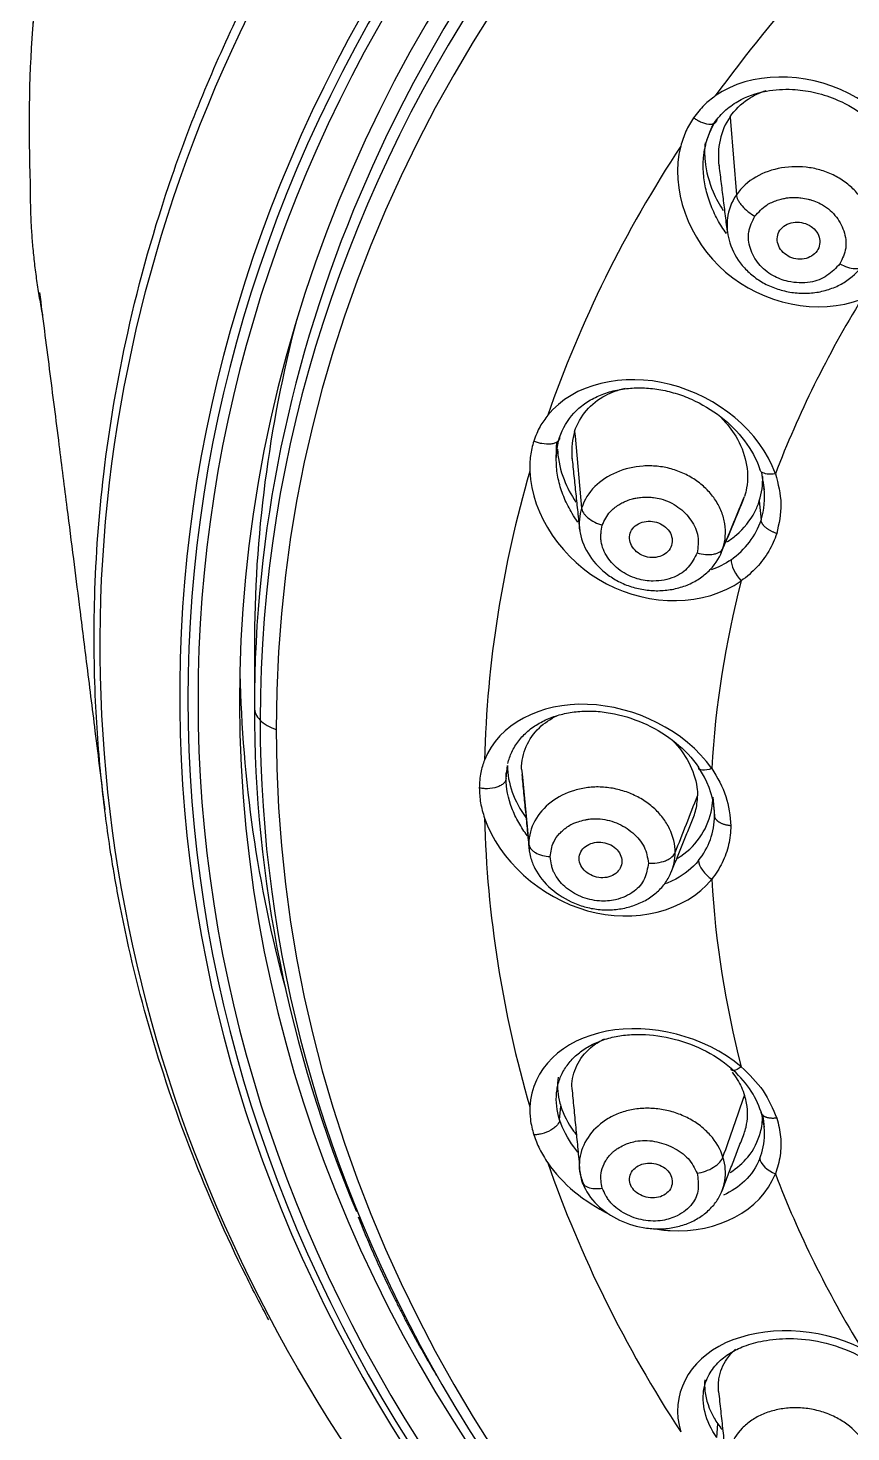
# Model space of a CAD drawing. Extents: x 0 to 1128, y 0 to 827.
# Drawn here: x 421.05 to 437.92, y 517.7 to 546.5 of the extents above; entities that cross this region are included whole.
import ezdxf

# ---------------------------------------------------------------- set-up
doc = ezdxf.new("R2010")
doc.units = 0
doc.header["$LTSCALE"] = 3
doc.header["$MEASUREMENT"] = 0
doc.layers.add('1', color=7, linetype='CONTINUOUS')

msp = doc.modelspace()

# ---------------------------------------------------------------- linework, layer by layer
at = {"layer": '1', "color": 7, "linetype": 'Continuous'}
for p, q in [((435.447, 544.681), (435.455, 544.581)), ((435.455, 544.581), (435.576, 543.08)), ((432.259, 538.224), (432.267, 538.127)), ((432.267, 538.127), (432.402, 536.653)), ((436.046, 536.799), (436.081, 536.407)), ((425.691, 533.801), (425.691, 532.561)), ((430.854, 531.101), (430.88, 531.372)), ((431.171, 531.296), (431.18, 531.2)), ((431.18, 531.2), (431.319, 529.757)), ((435.092, 530.722), (435.129, 530.338)), ((431.952, 524.103), (431.977, 524.38)), ((432.396, 522.926), (432.402, 522.86)), ((435.173, 517.582), (435.195, 517.864))]:
    msp.add_line(p, q, dxfattribs=at)
for centre, major_axis, ratio, start_param, end_param in [((463.091, 532.806), (38.932, 0), 0.838671, 1.570796, 3.633743), ((463.091, 532.736), (38.762, 0), 0.838671, 1.570796, 4.712389), ((463.091, 532.712), (38.555, 0), 0.838671, 1.570796, 4.712389), ((463.091, 532.712), (-37.7, 0), 0.838671, 4.712389, 7.319813), ((463.091, 532.561), (37.4, 0), 0.838671, 1.570796, 2.79938), ((463.091, 532.303), (37.281, 0), 0.838671, 0, 3.141593), ((463.091, 532.107), (-36.953, 0), 0.838671, 4.712389, 6.283185), ((463.091, 530.889), (32.688, 0), 0.838671, 2.377866, 2.596335), ((463.091, 530.889), (32.688, 0), 0.838671, 2.639701, 2.858134), ((463.091, 532.561), (37.4, 0), 0.838671, 2.79938, 3.141593), ((463.091, 530.174), (28.054, 0), 0.838671, 2.666299, 2.83139), ((463.091, 533.801), (-37.4, 0), 0.838671, 6.067004, 6.283185), ((463.091, 530.889), (32.688, 0), 0.838671, 2.9015, 3.119934), ((463.091, 530.174), (28.053, 0), 0.838671, 2.928098, 3.093188), ((463.091, 533.801), (37.7, 0), 0.838671, 3.158773, 3.365038), ((426.691, 532.561), (-1, 0), 0.544639, 0, 0.492121), ((463.091, 532.561), (37.4, 0), 0.838671, 3.141593, 3.47762), ((463.091, 532.303), (37.281, 0), 0.838671, 3.141593, 3.592657), ((426.691, 532.561), (1, 0), 0.544639, 3.633714, 4.125835), ((463.091, 532.107), (-36.953, 0), 0.838671, 0, 1.570796), ((463.091, 530.889), (32.688, 0), 0.838671, 3.1633, 3.381733), ((463.091, 530.174), (28.053, 0), 0.838671, 3.189896, 3.354986), ((463.091, 530.889), (32.688, 0), 0.838671, 3.425099, 3.643533), ((463.091, 530.174), (28.054, 0), 0.838671, 3.451694, 3.616785), ((463.091, 532.303), (37.281, 0), 0.838671, 3.592657, 5.752256)]:
    msp.add_ellipse(centre, major_axis=major_axis, ratio=ratio, start_param=start_param, end_param=end_param, dxfattribs=at)
for points, knots in [([(463.092, 576.731), (461.625, 576.742), (458.622, 576.643), (454.215, 576.105), (450.031, 575.25), (446.284, 574.171), (442.98, 572.956), (440.115, 571.668), (437.662, 570.361), (435.397, 568.967), (433.385, 567.544), (431.677, 566.165), (430.376, 564.999), (429.321, 563.967), (428.383, 562.971), (427.448, 561.891), (426.53, 560.722), (425.588, 559.385), (424.619, 557.825), (423.605, 555.906), (422.678, 553.723), (421.916, 551.337), (421.398, 548.941), (421.079, 546.251), (421.052, 544.382), (421.097, 543.313)], [0, 0, 0, 0, 0.064721, 0.133436, 0.197352, 0.256812, 0.311316, 0.360669, 0.405217, 0.445127, 0.49094, 0.528108, 0.556544, 0.580716, 0.604638, 0.628295, 0.656369, 0.684261, 0.716828, 0.75682, 0.804138, 0.848945, 0.897193, 0.941937, 1, 1, 1, 1]), ([(457.049, 500.187), (452.009, 500.822), (447.151, 502.263), (438.405, 506.497), (434.502, 509.329), (428.215, 515.942), (425.807, 519.77), (422.84, 527.862), (422.264, 532.152), (423.018, 540.604), (424.347, 544.774), (428.74, 552.406), (431.787, 555.884), (439.203, 561.648), (443.549, 563.945), (452.984, 567.053), (458.003, 567.853), (463.091, 567.852)], [0, 0, 0, 0, 0.125, 0.125, 0.25, 0.25, 0.375, 0.375, 0.5, 0.5, 0.625, 0.625, 0.75, 0.75, 0.875, 0.875, 1, 1, 1, 1]), ([(422.809, 529.197), (422.786, 529.332), (422.692, 529.913), (422.541, 531.075), (422.408, 532.816), (422.39, 534.955), (422.576, 537.483), (423.067, 540.38), (423.981, 543.611), (425.44, 547.119), (427.573, 550.817), (430.498, 554.596), (434.329, 558.29), (439.101, 561.778), (442.901, 563.57), (444.869, 564.499)], [0, 0, 0, 0, 0.009615, 0.041386, 0.082395, 0.132638, 0.192115, 0.260823, 0.338758, 0.425918, 0.5223, 0.627902, 0.74272, 0.866749, 1, 1, 1, 1]), ([(439.503, 542.91), (439.46, 543.824), (438.784, 544.705), (436.976, 545.615), (435.869, 545.619), (435.143, 545.107)], [0, 0, 0, 0, 0.5, 0.5, 1, 1, 1, 1]), ([(435.094, 544.511), (435.162, 544.616), (435.313, 544.796), (435.67, 545.058), (436.146, 545.226), (436.684, 545.258), (437.159, 545.196), (437.652, 545.045), (438.21, 544.735), (438.54, 544.42), (438.698, 544.221)], [0, 0, 0, 0, 0.096287, 0.185694, 0.344401, 0.475187, 0.57527, 0.680767, 0.825699, 1, 1, 1, 1]), ([(435.447, 544.681), (435.545, 544.822), (435.673, 544.945), (435.93, 545.117), (436.055, 545.177), (436.187, 545.221)], [0, 0, 0, 0, 0.564876, 0.564876, 1, 1, 1, 1]), ([(435.143, 545.107), (435.065, 545.048), (434.895, 544.919), (434.766, 544.75), (434.697, 544.659)], [0, 0, 0, 0, 0.459061, 1, 1, 1, 1]), ([(434.697, 544.659), (434.64, 544.569), (434.527, 544.388), (434.465, 544.181), (434.434, 544.077)], [0, 0, 0, 0, 0.499316, 1, 1, 1, 1]), ([(435.173, 544.619), (435.17, 544.59), (435.151, 544.55), (435.082, 544.523), (434.988, 544.52), (434.87, 544.556), (434.763, 544.613), (434.717, 544.644), (434.697, 544.659)], [0, 0, 0, 0, 0.252109, 0.378599, 0.505088, 0.758067, 0.884557, 1, 1, 1, 1]), ([(435.447, 544.681), (435.349, 544.538), (435.28, 544.373), (435.203, 544.033), (435.197, 543.853), (435.219, 543.676)], [0, 0, 0, 0, 0.50484, 0.50484, 1, 1, 1, 1]), ([(435.371, 542.286), (435.339, 542.33), (435.241, 542.473), (435.103, 542.727), (434.98, 543.053), (434.907, 543.388), (434.887, 543.723), (434.935, 544.154), (435.055, 544.448), (435.173, 544.619)], [0, 0, 0, 0, 0.061127, 0.195252, 0.329377, 0.463501, 0.597626, 0.731751, 1, 1, 1, 1]), ([(434.434, 544.077), (434.208, 543.207), (434.589, 542.151), (436.122, 540.838), (437.242, 540.595), (438.147, 540.94)], [0, 0, 0, 0, 0.5, 0.5, 1, 1, 1, 1]), ([(434.933, 544.147), (434.92, 544.024), (434.921, 543.898), (434.955, 543.559), (435.013, 543.344), (435.155, 543.008), (435.225, 542.879), (435.305, 542.756)], [0, 0, 0, 0, 0.262858, 0.262858, 0.710067, 0.710067, 1, 1, 1, 1]), ([(438.175, 541.647), (438.276, 541.793), (438.371, 542.036), (438.383, 542.377), (438.334, 542.635), (438.227, 542.882), (438.069, 543.106), (437.867, 543.302), (437.628, 543.462), (437.361, 543.577), (436.983, 543.666), (436.297, 543.659), (435.783, 543.381), (435.576, 543.08)], [0, 0, 0, 0, 0.125, 0.1875, 0.25, 0.3125, 0.375, 0.4375, 0.5, 0.5625, 0.625, 0.75, 1, 1, 1, 1]), ([(435.576, 543.08), (435.473, 542.929), (435.38, 542.673), (435.382, 542.407), (435.394, 542.312)], [0, 0, 0, 0, 0.64041, 1, 1, 1, 1]), ([(435.576, 543.08), (435.578, 543.05), (435.594, 542.996), (435.641, 542.915), (435.706, 542.831), (435.814, 542.729), (435.911, 542.665), (435.957, 542.639)], [0, 0, 0, 0, 0.248207, 0.37359, 0.498973, 0.74974, 1, 1, 1, 1]), ([(435.957, 542.639), (436.03, 542.723), (436.154, 542.864), (436.371, 542.956), (436.51, 542.997), (436.617, 543.017), (436.713, 543.029), (436.813, 543.026), (436.919, 543.017), (437.024, 542.996), (437.112, 542.974), (437.197, 542.945), (437.377, 542.868), (437.621, 542.668), (437.796, 542.343), (437.852, 541.982), (437.751, 541.769), (437.7, 541.664)], [0, 0, 0, 0, 0.117822, 0.197526, 0.233095, 0.261972, 0.304107, 0.327018, 0.357576, 0.406557, 0.428802, 0.443927, 0.492279, 0.617472, 0.745259, 0.873294, 1, 1, 1, 1]), ([(437.7, 541.664), (437.659, 541.621), (437.576, 541.535), (437.439, 541.418), (437.275, 541.33), (437.01, 541.262), (436.671, 541.273), (436.299, 541.414), (436.015, 541.652), (435.839, 541.974), (435.812, 542.239), (435.849, 542.405), (435.889, 542.512), (435.93, 542.588), (435.957, 542.639)], [0, 0, 0, 0, 0.063643, 0.126094, 0.187936, 0.250867, 0.393803, 0.500687, 0.625167, 0.749838, 0.874914, 0.906043, 0.937167, 1, 1, 1, 1]), ([(435.394, 542.312), (435.403, 542.239), (435.457, 541.998), (435.624, 541.692), (435.883, 541.431), (436.118, 541.269), (436.386, 541.15), (436.672, 541.076), (436.967, 541.051), (437.261, 541.076), (437.54, 541.153), (437.875, 541.316), (438.075, 541.501), (438.175, 541.647)], [0, 0, 0, 0, 0.068106, 0.223422, 0.30108, 0.378737, 0.456395, 0.534053, 0.611711, 0.689369, 0.767027, 0.844684, 1, 1, 1, 1]), ([(437.7, 541.664), (437.749, 541.637), (437.854, 541.588), (437.985, 541.562), (438.069, 541.568), (438.137, 541.59), (438.165, 541.622), (438.175, 541.647)], [0, 0, 0, 0, 0.25026, 0.501027, 0.62641, 0.751793, 1, 1, 1, 1]), ([(421.285, 541.078), (421.352, 540.553), (421.486, 539.511), (421.674, 538.036), (421.838, 536.738), (421.976, 535.647), (422.108, 534.596), (422.256, 533.418), (422.431, 532.015), (422.557, 531.003), (422.623, 530.466)], [0, 0, 0, 0, 0.148917, 0.295724, 0.418045, 0.515989, 0.60405, 0.714563, 0.848639, 1, 1, 1, 1]), ([(436.376, 537.356), (436.07, 538.232), (435.184, 538.94), (433.251, 539.437), (432.233, 539.206), (431.707, 538.556)], [0, 0, 0, 0, 0.5, 0.5, 1, 1, 1, 1]), ([(431.952, 538.098), (432.013, 538.288), (432.162, 538.54), (432.454, 538.797), (432.713, 538.947), (433.005, 539.052), (433.318, 539.111), (433.592, 539.123), (433.816, 539.109), (434.043, 539.08), (434.325, 539.015), (434.765, 538.851), (435.276, 538.545), (435.772, 538.049), (435.988, 537.654), (436.059, 537.445)], [0, 0, 0, 0, 0.125, 0.187499, 0.249999, 0.312499, 0.374999, 0.437498, 0.468748, 0.499998, 0.562498, 0.624998, 0.749997, 0.874997, 1, 1, 1, 1]), ([(432.259, 538.224), (432.309, 538.382), (432.393, 538.528), (432.607, 538.778), (432.741, 538.884), (433.014, 539.029), (433.15, 539.079), (433.293, 539.111)], [0, 0, 0, 0, 0.355123, 0.355123, 0.709989, 0.709989, 1, 1, 1, 1]), ([(431.707, 538.556), (431.652, 538.482), (431.531, 538.321), (431.46, 538.13), (431.422, 538.027)], [0, 0, 0, 0, 0.459072, 1, 1, 1, 1]), ([(435.272, 538.495), (435.384, 538.383), (435.483, 538.259), (435.664, 537.961), (435.735, 537.779), (435.81, 537.42), (435.815, 537.238), (435.776, 537.007), (435.762, 536.95), (435.744, 536.893)], [0, 0, 0, 0, 0.251834, 0.251834, 0.575179, 0.575179, 0.892564, 0.892564, 1, 1, 1, 1]), ([(431.422, 538.027), (431.394, 537.928), (431.34, 537.729), (431.34, 537.515), (431.34, 537.408)], [0, 0, 0, 0, 0.499316, 1, 1, 1, 1]), ([(431.952, 538.098), (431.949, 538.069), (431.928, 538.024), (431.851, 537.982), (431.747, 537.956), (431.614, 537.964), (431.495, 537.997), (431.444, 538.017), (431.422, 538.027)], [0, 0, 0, 0, 0.252109, 0.378599, 0.505088, 0.758067, 0.884557, 1, 1, 1, 1]), ([(432.326, 536.363), (432.284, 536.421), (432.18, 536.579), (432.043, 536.848), (431.934, 537.169), (431.861, 537.597), (431.891, 537.907), (431.952, 538.098)], [0, 0, 0, 0, 0.108576, 0.286861, 0.465145, 0.64343, 1, 1, 1, 1]), ([(432.259, 538.224), (432.208, 538.065), (432.19, 537.89), (432.203, 537.7), (432.205, 537.683), (432.206, 537.667)], [0, 0, 0, 0, 0.914418, 0.914418, 1, 1, 1, 1]), ([(431.909, 537.861), (431.91, 537.844), (431.911, 537.828), (431.923, 537.62), (431.969, 537.423), (432.104, 537.077), (432.187, 536.922), (432.285, 536.776)], [0, 0, 0, 0, 0.045878, 0.045878, 0.563772, 0.563772, 1, 1, 1, 1]), ([(435.301, 535.828), (435.353, 535.99), (435.371, 536.246), (435.281, 536.579), (435.158, 536.817), (434.982, 537.033), (434.765, 537.216), (434.515, 537.362), (434.239, 537.465), (433.951, 537.518), (433.565, 537.523), (432.915, 537.369), (432.509, 536.989), (432.402, 536.653)], [0, 0, 0, 0, 0.125, 0.1875, 0.25, 0.3125, 0.375, 0.4375, 0.5, 0.5625, 0.625, 0.75, 1, 1, 1, 1]), ([(431.34, 537.407), (431.373, 536.516), (432.014, 535.572), (433.807, 534.627), (434.924, 534.631), (435.674, 535.159)], [0, 0, 0, 0, 0.5, 0.5, 1, 1, 1, 1]), ([(436.376, 537.356), (436.43, 537.148), (436.538, 536.733), (436.448, 536.332), (436.403, 536.132)], [0, 0, 0, 0, 0.499672, 1, 1, 1, 1]), ([(432.827, 536.302), (432.872, 536.399), (432.947, 536.561), (433.126, 536.697), (433.246, 536.767), (433.341, 536.809), (433.429, 536.842), (433.524, 536.86), (433.628, 536.874), (433.734, 536.876), (433.823, 536.874), (433.912, 536.865), (434.107, 536.829), (434.398, 536.688), (434.661, 536.411), (434.821, 536.074), (434.788, 535.847), (434.772, 535.733)], [0, 0, 0, 0, 0.117822, 0.197526, 0.233095, 0.261972, 0.304107, 0.327018, 0.357576, 0.406557, 0.428802, 0.443927, 0.492279, 0.617472, 0.745259, 0.873294, 1, 1, 1, 1]), ([(432.402, 536.653), (432.405, 536.624), (432.422, 536.574), (432.475, 536.504), (432.547, 536.435), (432.668, 536.358), (432.775, 536.317), (432.827, 536.302)], [0, 0, 0, 0, 0.248207, 0.37359, 0.498973, 0.74974, 1, 1, 1, 1]), ([(435.383, 535.957), (435.451, 536.001), (435.515, 536.049), (435.731, 536.235), (435.861, 536.398), (435.99, 536.647), (436.021, 536.722), (436.046, 536.799)], [0, 0, 0, 0, 0.215057, 0.215057, 0.775548, 0.775548, 1, 1, 1, 1]), ([(434.772, 535.733), (434.745, 535.683), (434.692, 535.582), (434.596, 535.44), (434.467, 535.32), (434.235, 535.196), (433.911, 535.134), (433.516, 535.19), (433.175, 535.359), (432.913, 535.633), (432.808, 535.883), (432.794, 536.052), (432.8, 536.164), (432.816, 536.247), (432.827, 536.302)], [0, 0, 0, 0, 0.063643, 0.126094, 0.187936, 0.250867, 0.393803, 0.500687, 0.625167, 0.749838, 0.874914, 0.906043, 0.937167, 1, 1, 1, 1]), ([(432.364, 536.193), (432.366, 536.177), (432.396, 535.995), (432.539, 535.656), (432.862, 535.322), (433.186, 535.125), (433.458, 535.019), (433.748, 534.961), (434.042, 534.952), (434.33, 534.991), (434.602, 535.079), (434.845, 535.213), (435.114, 535.443), (435.249, 535.665), (435.301, 535.828)], [0, 0, 0, 0, 0.012938, 0.153947, 0.294955, 0.36546, 0.435964, 0.506469, 0.576973, 0.647478, 0.717982, 0.788487, 0.858991, 1, 1, 1, 1]), ([(434.772, 535.733), (434.825, 535.718), (434.943, 535.694), (435.088, 535.698), (435.183, 535.724), (435.258, 535.761), (435.29, 535.8), (435.301, 535.828)], [0, 0, 0, 0, 0.25026, 0.501027, 0.62641, 0.751793, 1, 1, 1, 1]), ([(435.07, 531.312), (434.521, 532.094), (433.487, 532.59), (431.559, 532.66), (430.699, 532.222), (430.41, 531.482)], [0, 0, 0, 0, 0.5, 0.5, 1, 1, 1, 1]), ([(430.89, 531.412), (430.91, 531.493), (430.967, 531.658), (431.104, 531.883), (431.295, 532.082), (431.528, 532.245), (431.794, 532.368), (432.089, 532.451), (432.406, 532.492), (432.738, 532.487), (433.189, 532.421), (433.748, 532.234), (434.353, 531.859), (434.671, 531.523), (434.798, 531.337)], [0, 0, 0, 0, 0.060355, 0.127472, 0.194589, 0.261707, 0.328824, 0.395941, 0.463058, 0.530176, 0.597293, 0.731527, 0.865762, 1, 1, 1, 1]), ([(431.171, 531.296), (431.171, 531.459), (431.205, 531.618), (431.328, 531.905), (431.421, 532.036), (431.638, 532.244), (431.761, 532.327), (431.897, 532.391)], [0, 0, 0, 0, 0.345076, 0.345076, 0.689902, 0.689902, 1, 1, 1, 1]), ([(434.263, 531.885), (434.399, 531.749), (434.513, 531.595), (434.684, 531.271), (434.743, 531.096), (434.775, 530.865), (434.779, 530.806), (434.779, 530.748)], [0, 0, 0, 0, 0.421286, 0.421286, 0.853645, 0.853645, 1, 1, 1, 1]), ([(430.41, 531.482), (430.381, 531.399), (430.319, 531.218), (430.309, 531.018), (430.304, 530.91)], [0, 0, 0, 0, 0.459061, 1, 1, 1, 1]), ([(430.854, 531.101), (430.851, 531.071), (430.828, 531.021), (430.749, 530.961), (430.641, 530.913), (430.504, 530.891), (430.381, 530.896), (430.328, 530.905), (430.304, 530.91)], [0, 0, 0, 0, 0.252109, 0.378599, 0.505088, 0.758067, 0.884557, 1, 1, 1, 1]), ([(431.291, 529.926), (431.225, 530.015), (431.102, 530.202), (430.916, 530.596), (430.854, 530.903), (430.854, 531.101)], [0, 0, 0, 0, 0.240651, 0.493767, 1, 1, 1, 1]), ([(430.88, 531.372), (430.88, 531.193), (430.915, 531.005), (431.046, 530.644), (431.142, 530.466), (431.261, 530.303)], [0, 0, 0, 0, 0.504356, 0.504356, 1, 1, 1, 1]), ([(435.07, 531.312), (435.183, 531.123), (435.408, 530.744), (435.443, 530.337), (435.461, 530.134)], [0, 0, 0, 0, 0.500612, 1, 1, 1, 1]), ([(430.304, 530.91), (430.309, 530.808), (430.317, 530.604), (430.379, 530.397), (430.41, 530.293)], [0, 0, 0, 0, 0.499316, 1, 1, 1, 1]), ([(434.321, 529.583), (434.321, 529.751), (434.26, 530.002), (434.074, 530.304), (433.885, 530.508), (433.653, 530.679), (433.391, 530.809), (433.11, 530.896), (432.817, 530.937), (432.527, 530.926), (432.159, 530.848), (431.589, 530.559), (431.319, 530.104), (431.319, 529.757)], [0, 0, 0, 0, 0.125, 0.1875, 0.25, 0.3125, 0.375, 0.4375, 0.5, 0.5625, 0.625, 0.75, 1, 1, 1, 1]), ([(434.366, 529.467), (434.391, 529.482), (434.415, 529.498), (434.609, 529.63), (434.753, 529.779), (434.965, 530.109), (435.039, 530.294), (435.085, 530.563), (435.092, 530.642), (435.092, 530.722)], [0, 0, 0, 0, 0.055584, 0.055584, 0.453289, 0.453289, 0.84367, 0.84367, 1, 1, 1, 1]), ([(434.689, 530.289), (434.727, 530.382), (434.754, 530.481), (434.775, 530.636), (434.779, 530.692), (434.779, 530.748)], [0, 0, 0, 0, 0.651168, 0.651168, 1, 1, 1, 1]), ([(430.41, 530.293), (430.699, 529.437), (431.557, 528.659), (433.487, 528.125), (434.525, 528.367), (435.07, 529.038)], [0, 0, 0, 0, 0.5, 0.5, 1, 1, 1, 1]), ([(431.759, 529.501), (431.772, 529.604), (431.794, 529.777), (431.923, 529.947), (432.015, 530.04), (432.093, 530.102), (432.166, 530.152), (432.251, 530.191), (432.345, 530.226), (432.444, 530.251), (432.53, 530.268), (432.617, 530.278), (432.812, 530.285), (433.13, 530.212), (433.463, 530.001), (433.716, 529.709), (433.754, 529.482), (433.772, 529.369)], [0, 0, 0, 0, 0.117822, 0.197526, 0.233095, 0.261972, 0.304107, 0.327018, 0.357576, 0.406557, 0.428802, 0.443927, 0.492279, 0.617472, 0.745259, 0.873294, 1, 1, 1, 1]), ([(431.319, 529.757), (431.322, 529.728), (431.34, 529.682), (431.395, 529.624), (431.47, 529.571), (431.595, 529.521), (431.706, 529.504), (431.759, 529.501)], [0, 0, 0, 0, 0.248207, 0.37359, 0.498973, 0.74974, 1, 1, 1, 1]), ([(431.354, 529.492), (431.375, 529.413), (431.469, 529.174), (431.752, 528.822), (432.16, 528.569), (432.527, 528.448), (432.817, 528.404), (433.11, 528.411), (433.392, 528.465), (433.653, 528.565), (433.885, 528.708), (434.074, 528.89), (434.181, 529.051), (434.226, 529.147), (434.235, 529.169)], [0, 0, 0, 0, 0.072687, 0.223608, 0.374528, 0.449989, 0.525449, 0.600909, 0.67637, 0.75183, 0.82729, 0.902751, 0.978211, 1, 1, 1, 1]), ([(433.772, 529.369), (433.763, 529.315), (433.743, 529.206), (433.696, 529.048), (433.609, 528.904), (433.427, 528.735), (433.139, 528.605), (432.748, 528.574), (432.374, 528.665), (432.043, 528.873), (431.868, 529.092), (431.803, 529.252), (431.776, 529.362), (431.766, 529.445), (431.759, 529.501)], [0, 0, 0, 0, 0.063643, 0.126094, 0.187936, 0.250867, 0.393803, 0.500687, 0.625167, 0.749838, 0.874914, 0.906043, 0.937167, 1, 1, 1, 1]), ([(433.772, 529.369), (433.828, 529.366), (433.95, 529.368), (434.101, 529.405), (434.199, 529.452), (434.276, 529.507), (434.309, 529.553), (434.321, 529.583)], [0, 0, 0, 0, 0.25026, 0.501027, 0.62641, 0.751793, 1, 1, 1, 1]), ([(434.798, 529.419), (434.671, 529.263), (434.446, 529.084), (434.178, 528.966), (434.096, 528.937)], [0, 0, 0, 0, 0.704225, 1, 1, 1, 1]), ([(425.987, 519.999), (425.826, 520.297), (425.246, 521.422), (424.367, 523.414), (423.492, 526.007), (423.031, 527.948), (422.84, 529.016), (422.809, 529.197)], [0, 0, 0, 0, 0.102152, 0.382397, 0.662631, 0.942848, 1, 1, 1, 1]), ([(435.673, 525.191), (434.919, 525.829), (433.806, 526.088), (432.016, 525.748), (431.373, 525.144), (431.341, 524.368)], [0, 0, 0, 0, 0.5, 0.5, 1, 1, 1, 1]), ([(431.952, 524.103), (431.892, 524.293), (431.862, 524.571), (431.934, 524.911), (432.043, 525.144), (432.202, 525.349), (432.403, 525.524), (432.643, 525.666), (432.917, 525.772), (433.22, 525.838), (433.651, 525.869), (434.22, 525.806), (434.892, 525.573), (435.29, 525.316), (435.466, 525.163)], [0, 0, 0, 0, 0.125, 0.187499, 0.249999, 0.312499, 0.374999, 0.437498, 0.499998, 0.562498, 0.624998, 0.749997, 0.874997, 1, 1, 1, 1]), ([(432.199, 524.782), (432.2, 524.801), (432.201, 524.819), (432.214, 524.989), (432.258, 525.135), (432.402, 525.398), (432.506, 525.519), (432.704, 525.673), (432.784, 525.723), (432.87, 525.765)], [0, 0, 0, 0, 0.043954, 0.043954, 0.408938, 0.408938, 0.785498, 0.785498, 1, 1, 1, 1]), ([(435.489, 525.079), (435.565, 524.98), (435.629, 524.876), (435.704, 524.715), (435.726, 524.659), (435.744, 524.602)], [0, 0, 0, 0, 0.660525, 0.660525, 1, 1, 1, 1]), ([(435.673, 525.191), (435.837, 525.032), (436.164, 524.714), (436.323, 524.329), (436.403, 524.137)], [0, 0, 0, 0, 0.500612, 1, 1, 1, 1]), ([(431.921, 524.975), (431.9, 524.826), (431.907, 524.666), (431.952, 524.465), (431.964, 524.422), (431.977, 524.38)], [0, 0, 0, 0, 0.792592, 0.792592, 1, 1, 1, 1]), ([(435.734, 523.818), (435.75, 523.862), (435.764, 523.906), (435.811, 524.106), (435.815, 524.274), (435.775, 524.494), (435.761, 524.548), (435.744, 524.602)], [0, 0, 0, 0, 0.179091, 0.179091, 0.799193, 0.799193, 1, 1, 1, 1]), ([(431.341, 524.368), (431.34, 524.282), (431.339, 524.094), (431.393, 523.899), (431.422, 523.793)], [0, 0, 0, 0, 0.459061, 1, 1, 1, 1]), ([(431.977, 524.38), (432.033, 524.207), (432.122, 524.032), (432.259, 523.841), (432.281, 523.812), (432.303, 523.784)], [0, 0, 0, 0, 0.847328, 0.847328, 1, 1, 1, 1]), ([(435.301, 523.338), (435.249, 523.5), (435.114, 523.729), (434.845, 523.981), (434.602, 524.138), (434.33, 524.253), (434.042, 524.322), (433.748, 524.346), (433.458, 524.322), (433.186, 524.25), (432.862, 524.095), (432.41, 523.693), (432.295, 523.196), (432.402, 522.86)], [0, 0, 0, 0, 0.125, 0.1875, 0.25, 0.3125, 0.375, 0.4375, 0.5, 0.5625, 0.625, 0.75, 1, 1, 1, 1]), ([(431.952, 524.103), (431.949, 524.073), (431.928, 524.018), (431.851, 523.941), (431.747, 523.869), (431.614, 523.817), (431.495, 523.796), (431.444, 523.793), (431.422, 523.793)], [0, 0, 0, 0, 0.252109, 0.378599, 0.505088, 0.758067, 0.884557, 1, 1, 1, 1]), ([(432.327, 523.437), (432.298, 523.472), (432.134, 523.684), (432.013, 523.912), (431.952, 524.103)], [0, 0, 0, 0, 0.169177, 1, 1, 1, 1]), ([(435.448, 523.024), (435.588, 523.111), (435.712, 523.217), (435.933, 523.487), (436.021, 523.662), (436.098, 523.953), (436.113, 524.066), (436.115, 524.18)], [0, 0, 0, 0, 0.33909, 0.33909, 0.755366, 0.755366, 1, 1, 1, 1]), ([(431.422, 523.793), (431.457, 523.696), (431.527, 523.501), (431.647, 523.314), (431.708, 523.22)], [0, 0, 0, 0, 0.499304, 1, 1, 1, 1]), ([(432.827, 522.7), (432.807, 522.802), (432.774, 522.975), (432.844, 523.166), (432.903, 523.276), (432.957, 523.352), (433.011, 523.416), (433.079, 523.472), (433.157, 523.526), (433.243, 523.571), (433.319, 523.606), (433.398, 523.635), (433.58, 523.684), (433.904, 523.681), (434.284, 523.549), (434.613, 523.321), (434.719, 523.11), (434.772, 523.005)], [0, 0, 0, 0, 0.117822, 0.197526, 0.233095, 0.261972, 0.304107, 0.327018, 0.357576, 0.406557, 0.428802, 0.443927, 0.492279, 0.617472, 0.745259, 0.873294, 1, 1, 1, 1]), ([(434.772, 523.005), (434.825, 523.014), (434.943, 523.043), (435.088, 523.112), (435.183, 523.18), (435.258, 523.252), (435.29, 523.305), (435.301, 523.338)], [0, 0, 0, 0, 0.25026, 0.501027, 0.62641, 0.751793, 1, 1, 1, 1]), ([(435.338, 522.848), (435.339, 522.849), (435.365, 523.009), (435.353, 523.175), (435.301, 523.338)], [0, 0, 0, 0, 0.006705, 1, 1, 1, 1]), ([(436.057, 523.31), (435.988, 523.133), (435.783, 522.836), (435.474, 522.631), (435.31, 522.556)], [0, 0, 0, 0, 0.525176, 1, 1, 1, 1]), ([(432.402, 522.86), (432.456, 522.693), (432.644, 522.388), (433.101, 522.051), (433.565, 521.894), (433.951, 521.856), (434.239, 521.876), (434.515, 521.945), (434.765, 522.058), (434.982, 522.211), (435.158, 522.399), (435.28, 522.615), (435.325, 522.769), (435.338, 522.848)], [0, 0, 0, 0, 0.142995, 0.28599, 0.428985, 0.500483, 0.57198, 0.643478, 0.714975, 0.786473, 0.85797, 0.929468, 1, 1, 1, 1]), ([(432.402, 522.86), (432.405, 522.832), (432.422, 522.79), (432.475, 522.744), (432.547, 522.707), (432.668, 522.684), (432.775, 522.692), (432.827, 522.7)], [0, 0, 0, 0, 0.248207, 0.37359, 0.498973, 0.74974, 1, 1, 1, 1]), ([(434.772, 523.005), (434.779, 522.95), (434.794, 522.841), (434.798, 522.678), (434.761, 522.521), (434.641, 522.318), (434.408, 522.131), (434.048, 522.017), (433.666, 522.024), (433.289, 522.154), (433.056, 522.329), (432.945, 522.469), (432.885, 522.569), (432.85, 522.647), (432.827, 522.7)], [0, 0, 0, 0, 0.063643, 0.126094, 0.187936, 0.250867, 0.393803, 0.500687, 0.625167, 0.749838, 0.874914, 0.906043, 0.937167, 1, 1, 1, 1]), ([(433.869, 521.87), (433.985, 521.849), (434.101, 521.835), (435.185, 521.776), (436.073, 522.23), (436.375, 522.994)], [0, 0, 0, 0, 0.106824, 0.106824, 1, 1, 1, 1]), ([(438.145, 519.41), (437.237, 519.864), (436.122, 519.877), (434.59, 519.17), (434.209, 518.453), (434.435, 517.699)], [0, 0, 0, 0, 0.5, 0.5, 1, 1, 1, 1]), ([(434.9, 518.484), (434.909, 518.608), (434.971, 518.827), (435.166, 519.104), (435.421, 519.314), (435.745, 519.472), (436.151, 519.584), (436.688, 519.633), (437.367, 519.563), (437.823, 519.397), (438.065, 519.276)], [0, 0, 0, 0, 0.145635, 0.270168, 0.373578, 0.459456, 0.561058, 0.684799, 0.830323, 1, 1, 1, 1]), ([(435.214, 518.504), (435.202, 518.602), (435.204, 518.698), (435.242, 518.935), (435.298, 519.073), (435.431, 519.266), (435.49, 519.333), (435.558, 519.394)], [0, 0, 0, 0, 0.286836, 0.286836, 0.735698, 0.735698, 1, 1, 1, 1]), ([(434.928, 518.768), (434.922, 518.693), (434.922, 518.615), (434.951, 518.354), (435.016, 518.162), (435.145, 517.941), (435.169, 517.902), (435.195, 517.864)], [0, 0, 0, 0, 0.261032, 0.261032, 0.872115, 0.872115, 1, 1, 1, 1]), ([(435.173, 517.582), (435.056, 517.752), (434.936, 518.015), (434.891, 518.328), (434.897, 518.466), (434.903, 518.52)], [0, 0, 0, 0, 0.545849, 0.818774, 1, 1, 1, 1]), ([(438.175, 517.518), (438.075, 517.664), (437.875, 517.856), (437.54, 518.041), (437.261, 518.14), (436.967, 518.193), (436.672, 518.198), (436.386, 518.157), (436.118, 518.072), (435.883, 517.944), (435.624, 517.725), (435.322, 517.24), (435.369, 516.735), (435.576, 516.434)], [0, 0, 0, 0, 0.125, 0.1875, 0.25, 0.3125, 0.375, 0.4375, 0.5, 0.5625, 0.625, 0.75, 1, 1, 1, 1])]:
    msp.add_open_spline(points, degree=3, knots=knots, dxfattribs=at)
for points, degree in [([(421.404, 548.644), (421.285, 547.917), (421.197, 547.185), (421.141, 546.449)], 3), ([(434.91, 543.906), (434.958, 544.256), (435.109, 544.535)], 2), ([(435.215, 543.709), (435.389, 542.291)], 1), ([(421.097, 543.313), (421.076, 541.991), (421.347, 540.612)], 2), ([(437.229, 541.927), (437.172, 541.845), (436.977, 541.725), (436.613, 541.788), (436.387, 542.056), (436.411, 542.271), (436.468, 542.353)], 3), ([(436.468, 542.353), (436.525, 542.436), (436.728, 542.551), (437.095, 542.487), (437.318, 542.221), (437.286, 542.01), (437.229, 541.927)], 3), ([(431.883, 537.662), (431.883, 537.847), (431.895, 538.008)], 2), ([(432.205, 537.684), (432.36, 536.201)], 1), ([(436.092, 537.392), (436.072, 537.407), (436.06, 537.425), (436.059, 537.445)], 3), ([(436.046, 536.799), (436.097, 536.959), (436.12, 537.131), (436.116, 537.303)], 3), ([(436.089, 537.391), (436.148, 537.018)], 1), ([(436.376, 537.356), (436.259, 537.334), (436.146, 537.351), (436.092, 537.392)], 3), ([(435.301, 535.828), (435.449, 536.183), (435.596, 536.538), (435.744, 536.893)], 3), ([(435.707, 536.793), (435.721, 536.826), (435.733, 536.859), (435.744, 536.893)], 3), ([(436.081, 536.407), (436.149, 536.619), (436.168, 536.844), (436.142, 537.069)], 3), ([(432.402, 536.653), (432.353, 536.501), (432.343, 536.345), (432.364, 536.193)], 3), ([(435.266, 535.734), (435.708, 536.794)], 1), ([(433.397, 536.135), (433.426, 536.227), (433.585, 536.382), (433.952, 536.399), (434.243, 536.19), (434.275, 535.979), (434.246, 535.887)], 3), ([(435.466, 535.593), (435.758, 535.798), (435.977, 536.083), (436.081, 536.407)], 3), ([(434.246, 535.887), (434.216, 535.795), (434.067, 535.637), (433.703, 535.619), (433.409, 535.83), (433.367, 536.043), (433.397, 536.135)], 3), ([(436.403, 536.132), (436.361, 536.004), (436.253, 535.762), (436.003, 535.429), (435.792, 535.244), (435.674, 535.159)], 3), ([(435.466, 535.593), (435.341, 535.505), (435.203, 535.436), (435.058, 535.384)], 3), ([(435.466, 535.593), (435.46, 535.486), (435.561, 535.276), (435.674, 535.159)], 3), ([(430.854, 531.101), (430.854, 531.146), (430.856, 531.19), (430.86, 531.233)], 3), ([(431.176, 531.187), (431.325, 529.656)], 1), ([(435.07, 531.312), (434.929, 531.249), (434.797, 531.261), (434.798, 531.337)], 3), ([(435.122, 530.483), (435.093, 530.778), (434.979, 531.072), (434.798, 531.336)], 3), ([(434.321, 529.583), (434.474, 529.971), (434.626, 530.359), (434.779, 530.748)], 3), ([(434.239, 529.182), (434.69, 530.291)], 1), ([(434.797, 529.419), (435.008, 529.679), (435.129, 530.002), (435.129, 530.338)], 3), ([(435.129, 530.338), (435.129, 530.386), (435.126, 530.434), (435.122, 530.483)], 3), ([(435.461, 530.134), (435.461, 530.002), (435.431, 529.745), (435.298, 529.37), (435.155, 529.146), (435.07, 529.038)], 3), ([(431.319, 529.757), (431.319, 529.667), (431.332, 529.578), (431.354, 529.492)], 3), ([(432.349, 529.462), (432.349, 529.558), (432.453, 529.741), (432.795, 529.837), (433.134, 529.697), (433.228, 529.5), (433.228, 529.405)], 3), ([(433.228, 529.405), (433.228, 529.309), (433.134, 529.125), (432.795, 529.029), (432.453, 529.17), (432.349, 529.367), (432.349, 529.462)], 3), ([(434.235, 529.169), (434.291, 529.299), (434.321, 529.439), (434.321, 529.583)], 3), ([(434.798, 529.419), (434.796, 529.311), (434.928, 529.127), (435.07, 529.038)], 3), ([(435.673, 525.191), (435.561, 525.1), (435.46, 525.086), (435.466, 525.163)], 3), ([(436.081, 524.268), (435.976, 524.599), (435.757, 524.909), (435.466, 525.162)], 3), ([(432.198, 524.797), (432.354, 523.197)], 1), ([(435.301, 523.338), (435.449, 523.759), (435.596, 524.181), (435.744, 524.602)], 3), ([(436.128, 524.083), (436.117, 524.145), (436.101, 524.207), (436.081, 524.268)], 3), ([(436.115, 524.202), (436.146, 523.953)], 1), ([(436.152, 523.799), (436.153, 523.893), (436.145, 523.988), (436.128, 524.083)], 3), ([(436.403, 524.137), (436.443, 524.009), (436.495, 523.755), (436.486, 523.364), (436.422, 523.117), (436.375, 522.994)], 3), ([(435.281, 522.645), (435.735, 523.82)], 1), ([(436.057, 523.31), (436.117, 523.464), (436.15, 523.63), (436.152, 523.799)], 3), ([(431.708, 523.22), (432.003, 522.788), (432.455, 522.419), (432.965, 522.169)], 3), ([(432.355, 523.158), (432.363, 522.954), (432.451, 522.766)], 2), ([(433.397, 522.789), (433.367, 522.882), (433.408, 523.081), (433.703, 523.247), (434.067, 523.184), (434.216, 523.015), (434.246, 522.923)], 3), ([(436.057, 523.31), (436.061, 523.203), (436.215, 523.05), (436.375, 522.994)], 3), ([(434.246, 522.923), (434.275, 522.83), (434.243, 522.632), (433.952, 522.467), (433.585, 522.529), (433.426, 522.697), (433.397, 522.789)], 3), ([(427.817, 522.114), (428.484, 520.434), (429.428, 518.854)], 2), ([(435.211, 518.525), (435.386, 516.923)], 1), ([(435.195, 517.864), (435.222, 517.826), (435.25, 517.788), (435.281, 517.75)], 3)]:
    msp.add_open_spline(points, degree=degree, dxfattribs=at)
for points, weights in [([(436.403, 536.132), (436.217, 536.191), (436.091, 536.299), (436.081, 536.407)], [1.00000051526, 0.853738877305, 0.853738705552, 0.999999999995]), ([(435.461, 530.134), (435.269, 530.152), (435.139, 530.231), (435.129, 530.338)], [0.999999986384, 0.853738878265, 0.853738882802, 0.999999999995]), ([(436.403, 524.137), (436.217, 524.113), (436.091, 524.164), (436.081, 524.268)], [1.00000051371, 0.853738879182, 0.853738707945, 0.999999999995])]:
    msp.add_rational_spline(points, weights, degree=3, dxfattribs=at)

doc.saveas('drawing.dxf')
